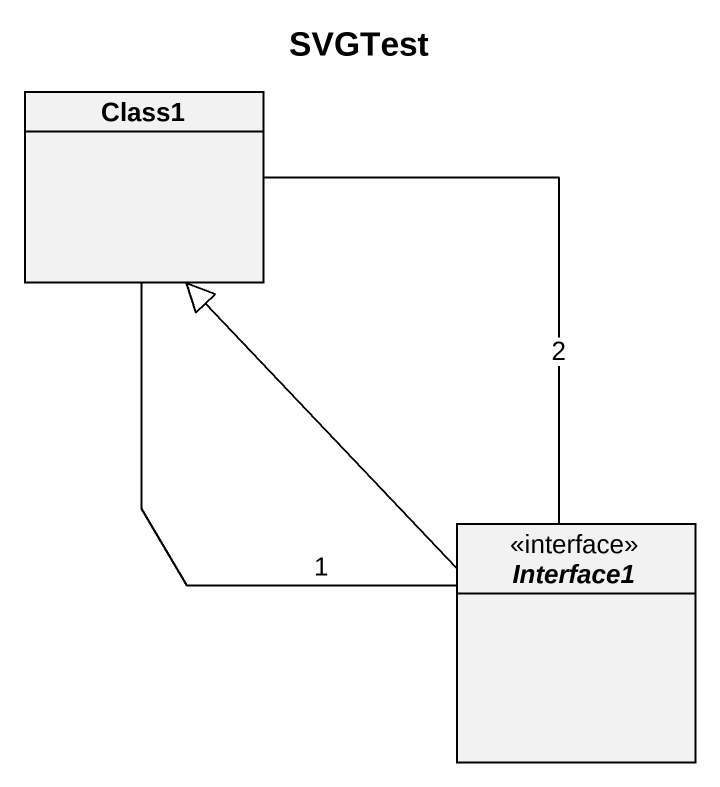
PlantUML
@startuml
title SVGTest
hide circle
hide empty members
class Class1
interface Interface1
Interface1 -up- Class1 : 1
Interface1 -up- Class1 : 2
Interface1 -up-|> Class1
@enduml
